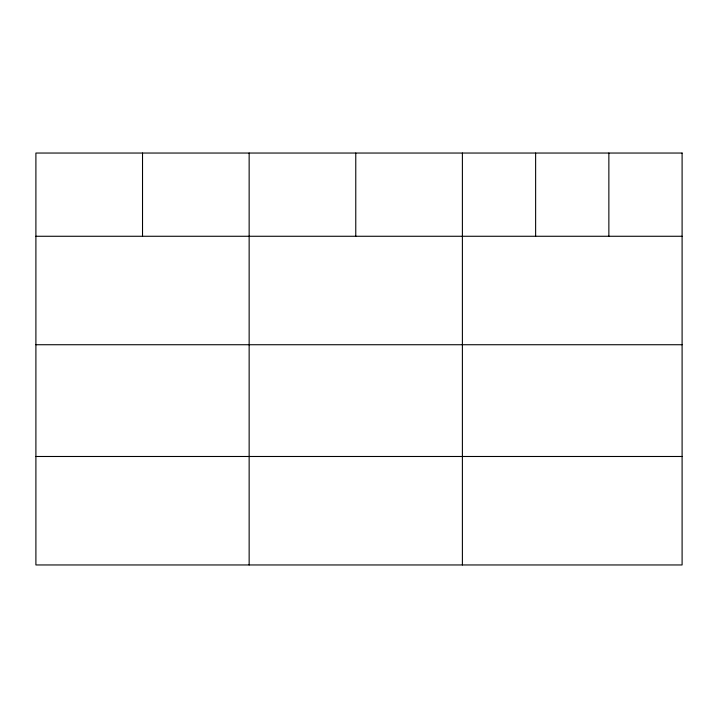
<?xml version="1.0" encoding="UTF-8"?>
<svg xmlns="http://www.w3.org/2000/svg" width="718" height="718" viewBox="0 0 718 718"><rect width="100%" height="100%" fill="white"/><g stroke="black" fill="none" stroke-linecap="round" stroke-linejoin="round"><path stroke-width="1.08" d="M35.9 236.267L682.1 236.267M35.9 344.73L682.1 344.73M35.9 456.486L682.1 456.486M608.864 153.042L608.864 236.267M535.628 153.042L535.628 236.267M462.392 153.042L462.392 564.958M355.769 153.042L355.769 236.267M249.146 153.042L249.146 564.958M142.523 153.042L142.523 236.267M682.1 153.042L35.9 153.042L35.9 564.958L682.1 564.958L682.1 153.042"/></g></svg>
